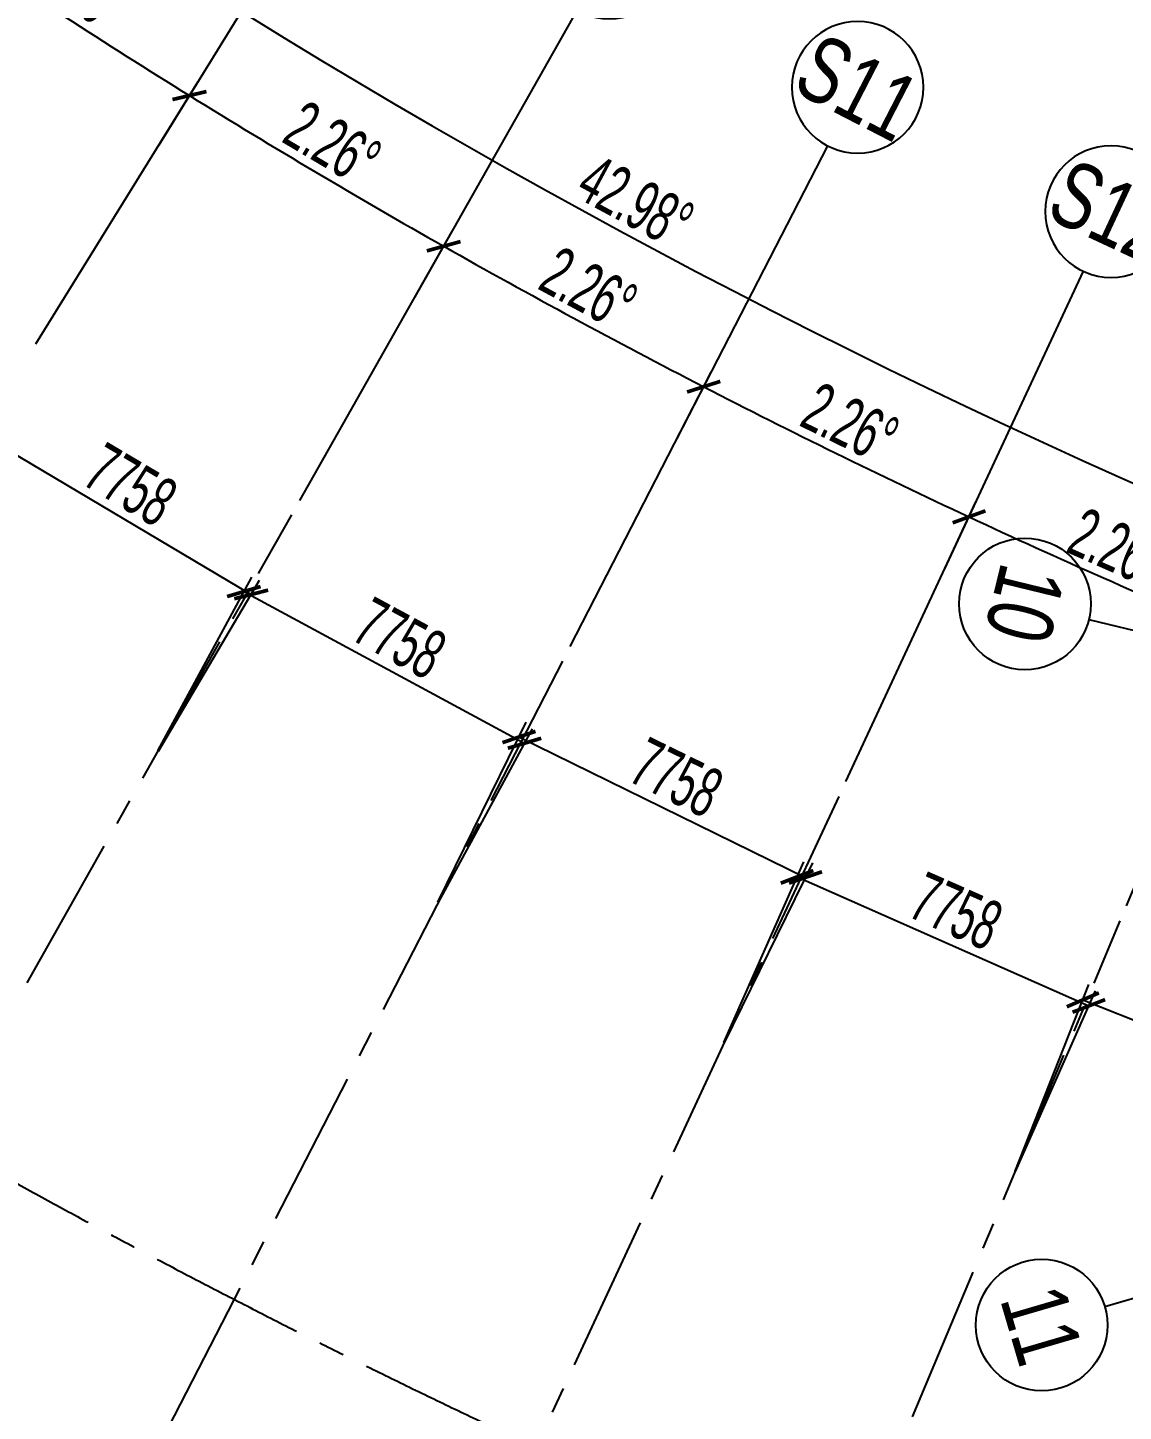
# Model space of a CAD drawing. Extents: x -668578 to 2331563, y -1202445 to 1620273.
# Drawn here: x 1339286 to 1365929, y 103375 to 137006 of the extents above; entities that cross this region are included whole.
import ezdxf
from ezdxf.enums import TextEntityAlignment as Align

# ---------------------------------------------------------------- set-up
doc = ezdxf.new("R2010")
doc.units = 0
doc.linetypes.add('CENTER2', pattern=[28.575, 19.05, -3.175, 3.175, -3.175])
doc.layers.get('0').update_dxf_attribs({"color": 8})
doc.layers.get('Defpoints').update_dxf_attribs({"color": 8})
for name, color, linetype in [('#填充层', 8, 'Continuous'), ('#标注', 8, 'Continuous'), ('#轴线', 8, 'CENTER2'), ('A-ROOF-DRAN', 8, 'Continuous'), ('dim', 8, 'Continuous')]:
    doc.layers.add(name, color=color, linetype=linetype)
doc.styles.add('JHZX', font='jrs.shx', dxfattribs={"width": 0.6, "bigfont": 'jhz.shx'})
doc.dimstyles.new('JZBZ-400', dxfattribs={"dimscale": 400, "dimtxt": 3, "dimasz": 1.5, "dimexe": 1, "dimexo": 1, "dimgap": 0.5, "dimtad": 1, "dimdec": 0, "dimdsep": 46, "dimtxsty": 'JHZX', "dimblk1": 'ARCHTICK', "dimblk2": 'ARCHTICK', "dimsah": 1, "dimcen": 0, "dimclrd": 1, "dimclre": 1, "dimclrt": 2, "dimazin": 2, "dimtfac": 1, "dimtdec": 0, "dimtix": 1, "dimtmove": 0, "dimatfit": 3, "dimfxl": 0, "dimtolj": 1, "dimlwd": -1, "dimlwe": -1, "dimarcsym": 0})

# ---------------------------------------------------------------- blocks, each defined once
blk = doc.blocks.new('_ARCHTICK')
at = {"color": 0, "linetype": 'ByBlock', "const_width": 0.15}
blk.add_lwpolyline([(-0.5, -0.5), (0.5, 0.5)], dxfattribs=at)
blk = doc.blocks.new('*D2918')
at = {"layer": '#标注', "ltscale": 300, "transparency": 16777216}
for p, q in [((52517, 44290), (60086, 50671)), ((174425, -21557), (175612, -11729))]:
    blk.add_line(p, q, dxfattribs=at)
blk.add_arc((197092, 166179), 179600, 220.13382, 263.11563, dxfattribs=at)
at = {"layer": 'Defpoints', "color": 0, "ltscale": 300, "transparency": 16777216}
for p in [(197092, 166179), (52212, 44032), (92699, 20035), (174378, -21955)]:
    blk.add_point(p, dxfattribs=at)
at = {"layer": '#标注', "ltscale": 300, "transparency": 16777216, "xscale": 600, "yscale": 600, "zscale": 600}
for p, rotation in [((59781, 50414), 130.1338192809486), ((175564, -12126), 353.1156299250185)]:
    blk.add_blockref('_ARCHTICK', p, dxfattribs=dict(at, rotation=rotation))
at = {"layer": '#标注', "ltscale": 300, "transparency": 16777216, "insert": (112118, 8861), "char_height": 1200, "attachment_point": 5, "rotation": 331.6247, "style": 'JHZX'}
blk.add_mtext('\\A1;42.98°', dxfattribs=at)
blk = doc.blocks.new('*D2912')
at = {"layer": '#标注', "ltscale": 300, "transparency": 16777216}
for p, q in [((91265, 9465), (95462, 15681)), ((97533, 5410), (101482, 11786))]:
    blk.add_line(p, q, dxfattribs=at)
blk.add_arc((197092, 166179), 182000, 235.96922, 238.23142, dxfattribs=at)
at = {"layer": 'Defpoints', "color": 0, "ltscale": 300, "transparency": 16777216}
for p in [(197092, 166179), (97232, 14022), (91041, 9134), (97322, 5070)]:
    blk.add_point(p, dxfattribs=at)
at = {"layer": '#标注', "ltscale": 300, "transparency": 16777216, "xscale": 600, "yscale": 600, "zscale": 600}
for p, rotation in [((95238, 15349), 145.9692216820972), ((101271, 11446), 328.2314223130762)]:
    blk.add_blockref('_ARCHTICK', p, dxfattribs=dict(at, rotation=rotation))
at = {"layer": '#标注', "ltscale": 300, "transparency": 16777216, "insert": (98670, 14040), "char_height": 1200, "attachment_point": 5, "rotation": 327.1003, "style": 'JHZX'}
blk.add_mtext('\\A1;2.26°', dxfattribs=at)
blk = doc.blocks.new('*D2913')
at = {"layer": '#标注', "ltscale": 300, "transparency": 16777216}
for p, q in [((97533, 5410), (101482, 11786)), ((103957, 1605), (107650, 8133))]:
    blk.add_line(p, q, dxfattribs=at)
blk.add_arc((197092, 166179), 182000, 238.23142, 240.49362, dxfattribs=at)
at = {"layer": 'Defpoints', "color": 0, "ltscale": 300, "transparency": 16777216}
for p in [(197092, 166179), (103316, 10198), (97322, 5070), (103760, 1257)]:
    blk.add_point(p, dxfattribs=at)
at = {"layer": '#标注', "ltscale": 300, "transparency": 16777216, "xscale": 600, "yscale": 600, "zscale": 600}
for p, rotation in [((101271, 11446), 148.2314223130731), ((107453, 7784), 330.4936231196902)]:
    blk.add_blockref('_ARCHTICK', p, dxfattribs=dict(at, rotation=rotation))
at = {"layer": '#标注', "ltscale": 300, "transparency": 16777216, "insert": (104752, 10273), "char_height": 1200, "attachment_point": 5, "rotation": 329.3625, "style": 'JHZX'}
blk.add_mtext('\\A1;2.26°', dxfattribs=at)
blk = doc.blocks.new('*D2914')
at = {"layer": '#标注', "ltscale": 300, "transparency": 16777216}
for p, q in [((103957, 1605), (107650, 8133)), ((110525, -1943), (113959, 4725))]:
    blk.add_line(p, q, dxfattribs=at)
blk.add_arc((197092, 166179), 182000, 240.49362, 242.75582, dxfattribs=at)
at = {"layer": 'Defpoints', "color": 0, "ltscale": 300, "transparency": 16777216}
for p in [(197092, 166179), (109546, 6618), (103760, 1257), (110342, -2298)]:
    blk.add_point(p, dxfattribs=at)
at = {"layer": '#标注', "ltscale": 300, "transparency": 16777216, "xscale": 600, "yscale": 600, "zscale": 600}
for p, rotation in [((107453, 7784), 150.4936231196933), ((113776, 4370), 332.7558238595374)]:
    blk.add_blockref('_ARCHTICK', p, dxfattribs=dict(at, rotation=rotation))
at = {"layer": '#标注', "ltscale": 300, "transparency": 16777216, "insert": (110978, 6750), "char_height": 1200, "attachment_point": 5, "rotation": 331.6247, "style": 'JHZX'}
blk.add_mtext('\\A1;2.26°', dxfattribs=at)
blk = doc.blocks.new('*D2915')
at = {"layer": '#标注', "ltscale": 300, "transparency": 16777216}
for p, q in [((110525, -1943), (113959, 4725)), ((117229, -5229), (120396, 1570))]:
    blk.add_line(p, q, dxfattribs=at)
blk.add_arc((197092, 166179), 182000, 242.75582, 245.01802, dxfattribs=at)
at = {"layer": 'Defpoints', "color": 0, "ltscale": 300, "transparency": 16777216}
for p in [(197092, 166179), (115912, 3287), (110342, -2298), (117060, -5591)]:
    blk.add_point(p, dxfattribs=at)
at = {"layer": '#标注', "ltscale": 300, "transparency": 16777216, "xscale": 600, "yscale": 600, "zscale": 600}
for p, rotation in [((113776, 4370), 152.7558238595378), ((120228, 1207), 335.0180245994241)]:
    blk.add_blockref('_ARCHTICK', p, dxfattribs=dict(at, rotation=rotation))
at = {"layer": '#标注', "ltscale": 300, "transparency": 16777216, "insert": (117338, 3475), "char_height": 1200, "attachment_point": 5, "rotation": 333.8869, "style": 'JHZX'}
blk.add_mtext('\\A1;2.26°', dxfattribs=at)
blk = doc.blocks.new('*D2916')
at = {"layer": '#标注', "ltscale": 300, "transparency": 16777216}
for p, q in [((117229, -5229), (120396, 1570)), ((124057, -8248), (126954, -1330))]:
    blk.add_line(p, q, dxfattribs=at)
blk.add_arc((197092, 166179), 182000, 245.01802, 247.28023, dxfattribs=at)
at = {"layer": 'Defpoints', "color": 0, "ltscale": 300, "transparency": 16777216}
for p in [(197092, 166179), (122405, 210), (117060, -5591), (123903, -8617)]:
    blk.add_point(p, dxfattribs=at)
at = {"layer": '#标注', "ltscale": 300, "transparency": 16777216, "xscale": 600, "yscale": 600, "zscale": 600}
for p, rotation in [((120228, 1207), 155.0180245994223), ((126799, -1698), 337.2802253813061)]:
    blk.add_blockref('_ARCHTICK', p, dxfattribs=dict(at, rotation=rotation))
at = {"layer": '#标注', "ltscale": 300, "transparency": 16777216, "insert": (123823, 453), "char_height": 1200, "attachment_point": 5, "rotation": 336.1491, "style": 'JHZX'}
blk.add_mtext('\\A1;2.26°', dxfattribs=at)
blk = doc.blocks.new('*D2917')
at = {"layer": '#标注', "ltscale": 300, "transparency": 16777216}
for p, q in [((124057, -8248), (126954, -1330)), ((130999, -10995), (133620, -3968))]:
    blk.add_line(p, q, dxfattribs=at)
blk.add_arc((197092, 166179), 182000, 247.28023, 249.54243, dxfattribs=at)
at = {"layer": 'Defpoints', "color": 0, "ltscale": 300, "transparency": 16777216}
for p in [(197092, 166179), (129015, -2609), (123903, -8617), (130859, -11369)]:
    blk.add_point(p, dxfattribs=at)
at = {"layer": '#标注', "ltscale": 300, "transparency": 16777216, "xscale": 600, "yscale": 600, "zscale": 600}
for p, rotation in [((126799, -1698), 157.2802253813059), ((133481, -4342), 339.5424261212693)]:
    blk.add_blockref('_ARCHTICK', p, dxfattribs=dict(at, rotation=rotation))
at = {"layer": '#标注', "ltscale": 300, "transparency": 16777216, "insert": (130421, -2309), "char_height": 1200, "attachment_point": 5, "rotation": 338.4113, "style": 'JHZX'}
blk.add_mtext('\\A1;2.26°', dxfattribs=at)
blk = doc.blocks.new('*D2939')
at = {"layer": '#标注', "ltscale": 300, "transparency": 16777216}
for p, q in [((-1773, -1481), (-9342, -7863)), ((165914, -92056), (164727, -101884))]:
    blk.add_line(p, q, dxfattribs=at)
blk.add_arc((197092, 166179), 269610, 220.13382, 263.11563, dxfattribs=at)
at = {"layer": 'Defpoints', "color": 0, "ltscale": 300, "transparency": 16777216}
for p in [(197092, 166179), (-1467, -1224), (40380, -53208), (165962, -91659)]:
    blk.add_point(p, dxfattribs=at)
at = {"layer": '#标注', "ltscale": 300, "transparency": 16777216, "xscale": 600, "yscale": 600, "zscale": 600}
for p, rotation in [((-9036, -7605), 130.1338192809485), ((164775, -101487), 353.1156299250187)]:
    blk.add_blockref('_ARCHTICK', p, dxfattribs=dict(at, rotation=rotation))
at = {"layer": '#标注', "ltscale": 300, "transparency": 16777216, "insert": (69342, -70334), "char_height": 1200, "attachment_point": 5, "rotation": 331.6247, "style": 'JHZX'}
blk.add_mtext('\\A1;42.98°', dxfattribs=at)
blk = doc.blocks.new('*U2924')
at = {"linetype": 'ByBlock'}
blk.add_line((0, -20), (0, 0), dxfattribs=at)
blk.add_circle((0, -24), 4, dxfattribs=at)
at = {"color": 253, "linetype": 'ByBlock', "style": 'JHZX', "width": 0.75}
blk.add_attdef('AXES', text='', height=4, dxfattribs=at).set_placement((0, -24), align=Align.MIDDLE_CENTER)
blk = doc.blocks.new('*D2999')
at = {"layer": '#标注', "transparency": 16777216}
for p, q in [((-60662, 8378), (-58201, 12532)), ((-58405, 12188), (-51730, 8235)), ((-53987, 4425), (-51526, 8579))]:
    blk.add_line(p, q, dxfattribs=at)
at = {"layer": 'Defpoints', "color": 0, "transparency": 16777216}
for p in [(-51730, 8235), (-60866, 8034), (-54191, 4081)]:
    blk.add_point(p, dxfattribs=at)
at = {"layer": '#标注', "transparency": 16777216, "xscale": 600, "yscale": 600, "zscale": 600}
for p, rotation in [((-58405, 12188), 149.3625281524388), ((-51730, 8235), 329.3625281524388)]:
    blk.add_blockref('_ARCHTICK', p, dxfattribs=dict(at, rotation=rotation))
at = {"layer": '#标注', "transparency": 16777216, "insert": (-54660, 10900), "char_height": 1200, "attachment_point": 5, "rotation": 329.3625, "style": 'JHZX'}
blk.add_mtext('\\A1;7758', dxfattribs=at)
blk = doc.blocks.new('*D3003')
at = {"layer": '#标注', "transparency": 16777216}
for p, q in [((-33156, -5786), (-31360, -1246)), ((-31507, -1618), (-24293, -4472)), ((-25943, -8640), (-24146, -4100))]:
    blk.add_line(p, q, dxfattribs=at)
at = {"layer": 'Defpoints', "color": 0, "transparency": 16777216}
for p in [(-24293, -4472), (-33304, -6158), (-26090, -9012)]:
    blk.add_point(p, dxfattribs=at)
at = {"layer": '#标注', "transparency": 16777216, "xscale": 600, "yscale": 600, "zscale": 600}
for p, rotation in [((-31507, -1618), 158.4113313762998), ((-24293, -4472), 338.4113313762998)]:
    blk.add_blockref('_ARCHTICK', p, dxfattribs=dict(at, rotation=rotation))
at = {"layer": '#标注', "transparency": 16777216, "insert": (-27606, -2301), "char_height": 1200, "attachment_point": 5, "rotation": 338.4113, "style": 'JHZX'}
blk.add_mtext('\\A1;7758', dxfattribs=at)
blk = doc.blocks.new('*D3005')
at = {"layer": '#标注', "transparency": 16777216}
for p, q in [((-54001, 4433), (-51718, 8658)), ((-51909, 8306), (-45083, 4619)), ((-47175, 746), (-44893, 4971))]:
    blk.add_line(p, q, dxfattribs=at)
at = {"layer": 'Defpoints', "color": 0, "transparency": 16777216}
for p in [(-45083, 4619), (-54191, 4081), (-47365, 394)]:
    blk.add_point(p, dxfattribs=at)
at = {"layer": '#标注', "transparency": 16777216, "xscale": 600, "yscale": 600, "zscale": 600}
for p, rotation in [((-51909, 8306), 151.6247212833316), ((-45083, 4619), 331.6247212833315)]:
    blk.add_blockref('_ARCHTICK', p, dxfattribs=dict(at, rotation=rotation))
at = {"layer": '#标注', "transparency": 16777216, "insert": (-48115, 7166), "char_height": 1200, "attachment_point": 5, "rotation": 331.6247, "style": 'JHZX'}
blk.add_mtext('\\A1;7758', dxfattribs=at)
blk = doc.blocks.new('*D3006')
at = {"layer": '#标注', "transparency": 16777216}
for p, q in [((-47189, 753), (-45043, 5130)), ((-45219, 4771), (-38253, 1357)), ((-40223, -2662), (-38077, 1716))]:
    blk.add_line(p, q, dxfattribs=at)
at = {"layer": 'Defpoints', "color": 0, "transparency": 16777216}
for p in [(-38253, 1357), (-47365, 394), (-40399, -3021)]:
    blk.add_point(p, dxfattribs=at)
at = {"layer": '#标注', "transparency": 16777216, "xscale": 600, "yscale": 600, "zscale": 600}
for p, rotation in [((-45219, 4771), 153.8869297643725), ((-38253, 1357), 333.8869297643725)]:
    blk.add_blockref('_ARCHTICK', p, dxfattribs=dict(at, rotation=rotation))
at = {"layer": '#标注', "transparency": 16777216, "insert": (-41384, 3782), "char_height": 1200, "attachment_point": 5, "rotation": 333.8869, "style": 'JHZX'}
blk.add_mtext('\\A1;7758', dxfattribs=at)
blk = doc.blocks.new('*D3007')
at = {"layer": '#标注', "transparency": 16777216}
for p, q in [((-40237, -2655), (-38295, 1737)), ((-38457, 1371), (-31362, -1766)), ((-33142, -5792), (-31200, -1400))]:
    blk.add_line(p, q, dxfattribs=at)
at = {"layer": 'Defpoints', "color": 0, "transparency": 16777216}
for p in [(-31362, -1766), (-40399, -3021), (-33304, -6158)]:
    blk.add_point(p, dxfattribs=at)
at = {"layer": '#标注', "transparency": 16777216, "xscale": 600, "yscale": 600, "zscale": 600}
for p, rotation in [((-38457, 1371), 156.149138245412), ((-31362, -1766), 336.149138245412)]:
    blk.add_blockref('_ARCHTICK', p, dxfattribs=dict(at, rotation=rotation))
at = {"layer": '#标注', "transparency": 16777216, "insert": (-34586, 534), "char_height": 1200, "attachment_point": 5, "rotation": 336.1491, "style": 'JHZX'}
blk.add_mtext('\\A1;7758', dxfattribs=at)
blk = doc.blocks.new('YD')
at = {"layer": '#填充层', "ltscale": 5}
h = blk.add_hatch(dxfattribs=at)
h.set_pattern_fill('ANTOTI', color=256, scale=200, angle=45)
h.set_pattern_definition([(90, (-1246529.6, -127785.18), (-317.5, 0), []), (180, (-1246529.6, -127785.18), (0, -317.5), [])])
edge = h.paths.add_edge_path(flags=16)
edge.add_line((40946.6, 3516.8), (14650.6, -24603.8))
edge.add_arc((16378.8, -26208.6), 2358.4, 137.11976, 226.74933)
edge.add_arc((192511.4, 162303.9), 260350, 226.942719, 258.857721)
edge.add_arc((142654.1, -90833.2), 2349.7, 258.85134, 348.59696)
edge.add_line((144957.5, -91297.7), (153512.8, -48901.7))
edge.add_arc((151209.2, -48436.9), 2350, 348.59123, 438.91139)
edge.add_arc((192511.4, 162303.9), 212400, 245.848104, 258.911393, ccw=False)
edge.add_arc((95848, -53265.7), 23850, 65.8481, 75.29128)
edge.add_arc((95848, -53265.7), 23850, 75.29128, 87.10032)
edge.add_line((97054.5, -29446.2), (95502.6, -29367.6))
edge.add_arc((96724.8, -5245.4), 24153.2, 240.48253, 267.09951, ccw=False)
edge.add_arc((192531, 162330.5), 217182.8, 226.947536, 240.269287, ccw=False)
edge.add_arc((42662.9, 1914.8), 2347.7, 46.89114, 136.97283)
edge = h.paths.add_edge_path()
edge.add_line((40435.1, 3994.6), (14138.6, -24126.6))
edge.add_arc((16378.8, -26208.6), 3058.4, 137.09547, 226.77288)
edge.add_arc((192511.4, 162303.9), 261050, 226.942477, 258.857721)
edge.add_arc((142654.2, -90833.2), 3049.7, 258.85211, 348.59773)
edge.add_line((145643.7, -91436.1), (154198.9, -49040.2))
edge.add_arc((151209.2, -48436.9), 3050, 348.59123, 438.91139)
edge.add_arc((192511.4, 162303.9), 211700, 245.848104, 258.911393, ccw=False)
edge.add_arc((95848, -53265.7), 24550, 65.8481, 75.29128)
edge.add_arc((95848, -53265.7), 24550, 75.29128, 87.10032)
edge.add_line((97089.9, -28747.1), (95538, -28668.5))
edge.add_arc((96724.8, -5245.4), 23453.1, 240.48568, 267.0995, ccw=False)
edge.add_arc((192531, 162330.5), 216482.8, 226.947536, 240.26894, ccw=False)
edge.add_arc((42662.9, 1915.2), 3047.4, 46.89794, 136.97287)
blk = doc.blocks.new('A$Caccc0cd0')
at = {"layer": '#标注'}
for p1, p2, distance, picture, middle in [((-60865.7, 8034.1), (-54190.7, 4080.6), 4828.2, '*D2999', (-54660, 10899.9)), ((-54190.7, 4080.6), (-47364.9, 393.7), 4802.1, '*D3005', (-48115.5, 7166.2)), ((-47364.9, 393.7), (-40398.9, -3020.9), 4875.1, '*D3006', (-41384, 3782.3)), ((-40398.9, -3020.9), (-33303.5, -6157.8), 4802.1, '*D3007', (-34586, 534.3)), ((-33303.5, -6157.8), (-26089.9, -9012.2), 4882.8, '*D3003', (-27605.8, -2300.9))]:
    dim = blk.add_aligned_dim(p1=p1, p2=p2, distance=distance, dimstyle='JZBZ-400', override={"dimclrd": 256, "dimclre": 256, "dimclrt": 256}, dxfattribs=at)
    dim.commit()
    dim.dimension.update_dxf_attribs({"geometry": picture, "text_midpoint": middle})
blk = doc.blocks.new('DSGDFG')
at = {"layer": '#标注', "ltscale": 300}
blk.add_arc((197092.2, 166179.2), 257800, 220.136073, 263.11563, dxfattribs=at)
at = {"layer": '#轴线', "ltscale": 200}
for p, q in [((69174.5, -59855.8), (103759.5, 1257.2)), ((110342.2, -2298.4), (78196.4, -64728.8)), ((117060, -5591.3), (87404.4, -69240.3)), ((96783.9, -73383.1), (123902.6, -8616.5))]:
    blk.add_line(p, q, dxfattribs=at)
for radius in [206950, 212800, 220600, 228400, 236200, 244000, 251800, 257800]:
    blk.add_arc((197092.2, 166179.2), radius, 218.438892, 265.140584, dxfattribs=at)
at = {"layer": '#标注', "ltscale": 300}
blk.add_blockref('A$Caccc0cd0', (154502.6, -8915.6), dxfattribs=at)
at = {"layer": '#标注', "linetype": 'ByBlock'}
ref = blk.add_blockref('*U2924', (100522.6, 10243.3), dxfattribs=dict(at, xscale=-399.9999999999993, yscale=399.9999999999993, rotation=148.23046510902))
ref.add_attrib('AXES', 'S9', dxfattribs={"layer": '0', "color": 253, "linetype": 'ByBlock', "height": 1600, "rotation": 328.23047, "style": 'JHZX', "width": 0.75}).set_placement((105577, 18404.9), align=Align.MIDDLE_CENTER)
ref = blk.add_blockref('*U2924', (106752.7, 6553.2), dxfattribs=dict(at, xscale=-400.0000000000002, yscale=400.0000000000002, rotation=150.4925470390443))
ref.add_attrib('AXES', 'S10', dxfattribs={"layer": '0', "color": 253, "linetype": 'ByBlock', "height": 1600, "rotation": 330.49255, "style": 'JHZX', "width": 0.75}).set_placement((111481.1, 14908), align=Align.MIDDLE_CENTER)
ref = blk.add_blockref('*U2924', (113123.6, 3111.8), dxfattribs=dict(at, xscale=-400, yscale=400, rotation=152.7546289690685))
ref.add_attrib('AXES', 'S11', dxfattribs={"layer": '0', "color": 253, "linetype": 'ByBlock', "height": 1600, "rotation": 332.75463, "style": 'JHZX', "width": 0.75}).set_placement((117518.5, 11646.7), align=Align.MIDDLE_CENTER)
ref = blk.add_blockref('*U2924', (119625.4, -75.4), dxfattribs=dict(at, xscale=-400, yscale=400, rotation=155.0167108990929))
ref.add_attrib('AXES', 'S12', dxfattribs={"layer": '0', "color": 253, "linetype": 'ByBlock', "height": 1600, "rotation": 335.01671, "style": 'JHZX', "width": 0.75}).set_placement((123680, 8626.3), align=Align.MIDDLE_CENTER)
for p, xscale, yscale, rotation, values in [((130914.7, -3178.1), 400.0000000000001, 400.0000000000001, 256.3288078296102, {'AXES': '10'}), ((131206.1, -15740.8), 400, 400, 286.3288078296102, {'AXES': '11'})]:
    blk.add_blockref('*U2924', p, dxfattribs=dict(at, xscale=xscale, yscale=yscale, rotation=rotation)).add_auto_attribs(values)
at = {"layer": '#标注', "ltscale": 300}
for base, p1, p2, picture, middle in [((40379.7, -53208.3), (-1467, -1223.5), (165961.7, -91658.5), '*D2939', (69341.6, -70334.5)), ((92698.6, 20034.9), (52211.6, 44032.2), (174377.5, -21954.5), '*D2918', (112118.4, 8861.3)), ((97231.8, 14021.6), (91040.7, 9133.5), (97322.4, 5069.8), '*D2912', (98669.8, 14039.5)), ((103315.7, 10198.5), (97322.4, 5069.8), (103759.5, 1257.2), '*D2913', (104751.9, 10273.1)), ((109545.8, 6618.4), (103759.5, 1257.2), (110342.2, -2298.4), '*D2914', (110977.8, 6749.7)), ((115912.3, 3287.1), (110342.2, -2298.4), (117060, -5591.3), '*D2915', (117338, 3474.8)), ((122405.3, 209.7), (117060, -5591.3), (123902.6, -8616.5), '*D2916', (123822.6, 453.5)), ((129014.8, -2609), (123902.6, -8616.5), (130859.3, -11369.3), '*D2917', (130421.3, -2309.5))]:
    dim = blk.add_angular_dim_3p(base=base, center=(197092.1, 166179.2), p1=p1, p2=p2, dimstyle='JZBZ-400', override={"dimclrd": 256, "dimclre": 256, "dimclrt": 256}, dxfattribs=at)
    dim.commit()
    dim.dimension.update_dxf_attribs({"geometry": picture, "text_midpoint": middle})

msp = doc.modelspace()

# ---------------------------------------------------------------- linework, layer by layer
at = {"layer": 'A-ROOF-DRAN'}
for radius, start, end in [(248400, 226.459098, 256.421292), (248700, 226.459654, 256.490295)]:
    msp.add_arc((1439041, 290089.1), radius, start, end, dxfattribs=at)

# ---------------------------------------------------------------- block references
at = {"layer": '#标注'}
msp.add_blockref('DSGDFG', (1241948.9, 123910), dxfattribs=at)
at = {"layer": 'dim'}
msp.add_blockref('YD', (1246529.6, 127785.2), dxfattribs=at)

doc.saveas('drawing.dxf')
